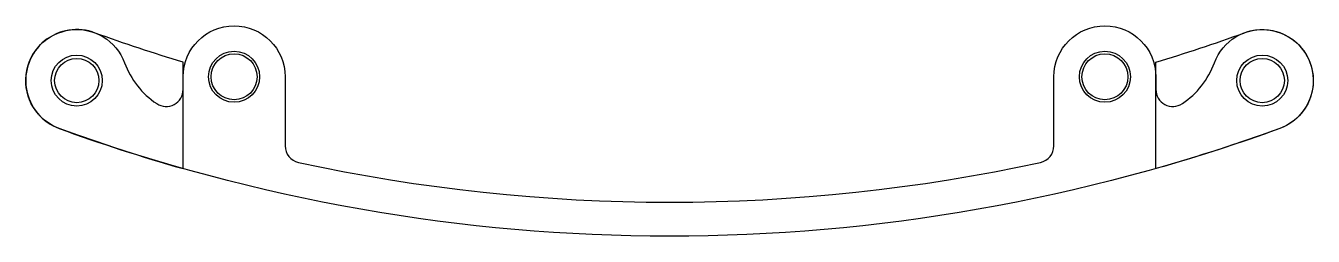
# Model space of a CAD drawing. Header units: inches. Extents: x 0 to 75.8, y 0 to 12.4.
import ezdxf

# ---------------------------------------------------------------- set-up
doc = ezdxf.new("R2010")
doc.units = ezdxf.units.IN
doc.header["$MEASUREMENT"] = 0
doc.layers.add('Layer1', color=2, linetype='Continuous')
doc.layers.add('カバー', color=6, linetype='Continuous')

msp = doc.modelspace()

# ---------------------------------------------------------------- linework, layer by layer
for centre in [(3, 9.151), (12.263, 9.373), (63.509, 9.373), (72.772, 9.151)]:
    msp.add_circle(centre, 1.5)
at = {"layer": 'Layer1'}
for points in [[(9.263, 10.227, -0.013765), (4.091, 11.946, 1.011672), (1.974, 6.332, 0.018245), (9.263, 3.977)], [(66.509, 10.227, 0.013765), (71.681, 11.946, -1.011672), (73.798, 6.332, -0.018245), (66.509, 3.977)]]:
    msp.add_lwpolyline(points, format="xyb", close=True, dxfattribs=at)
at = {"layer": 'カバー'}
msp.add_lwpolyline([(60.509, 5.318), (60.509, 9.373, -1), (66.509, 9.373), (66.509, 8.628, 0.600843), (68.068, 7.799, 0.156178), (69.961, 10.2, -1.562777), (73.798, 6.332, -0.176327), (1.974, 6.332, -1.562777), (5.811, 10.2, 0.156669), (7.705, 7.799, 0.600416), (9.263, 8.629), (9.263, 9.373, -1), (15.263, 9.373), (15.263, 5.318, 0.352945), (16.051, 4.341, 0.107214), (59.721, 4.341, 0.352945)], format="xyb", close=True, dxfattribs=at)
for centre, radius in [((12.263, 9.373), 1.35), ((63.509, 9.373), 1.35), ((3, 9.151), 1.3), ((72.772, 9.151), 1.3)]:
    msp.add_circle(centre, radius, dxfattribs=at)

doc.saveas('drawing.dxf')
